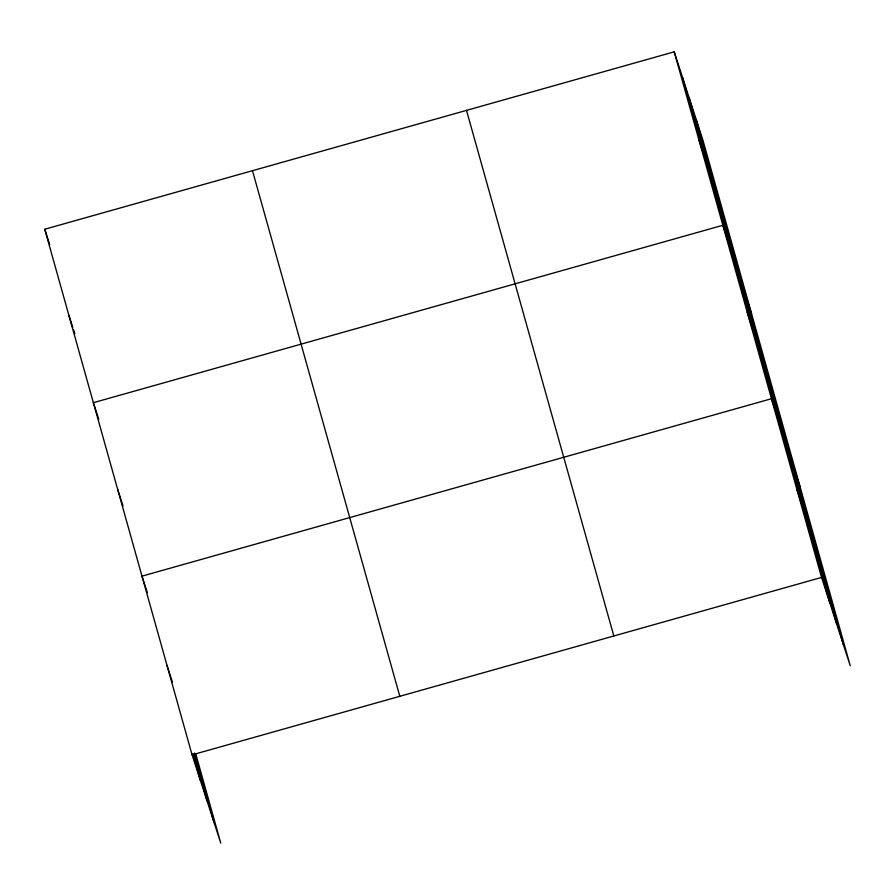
<?xml version="1.0" encoding="UTF-8"?>
<svg xmlns="http://www.w3.org/2000/svg" width="895" height="895" viewBox="0 0 895 895"><rect width="100%" height="100%" fill="white"/><g stroke="black" fill="none" stroke-linecap="round" stroke-linejoin="round"><path stroke-width="1.34" d="M195.737 753.814L220.774 843.168L192.078 754.854L44.75 229.243L674.226 51.832L702.922 140.146L850.25 665.757L821.554 577.432L674.226 51.832M192.078 754.854L821.554 577.432M698.536 138.557L706.804 163.998M751.543 313.597L722.847 225.283L93.371 402.694L98.741 419.24M747.146 311.997L755.425 337.449M800.152 487.048L771.456 398.722L141.992 576.145L147.362 592.691M796.505 488.077L804.773 513.529M44.75 229.243L49.706 244.514M69.06 315.969L72.786 327.425M73.603 329.964L74.844 333.79M117.681 489.42L123.051 505.966M167.029 665.5L172.411 682.046M696.176 119.404L843.504 645.004M689.228 98.025L836.568 623.625M682.493 77.272L829.822 602.883M466.496 110.376L613.825 635.976M252.48 170.699L399.808 696.299M194.595 753.075L214.039 822.427M194.002 754.373L207.092 801.047M192.873 753.624L200.346 780.306"/></g></svg>
